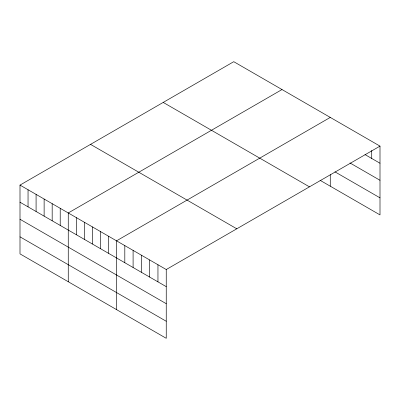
<?xml version="1.0" encoding="UTF-8"?>
<svg xmlns="http://www.w3.org/2000/svg" width="400" height="400" viewBox="0 0 400 400"><rect width="100%" height="100%" fill="white"/><g stroke="black" fill="none" stroke-linecap="round" stroke-linejoin="round"><path stroke-width="0.6" d="M380 146.12L166.245 269.53L166.245 338.31L20 253.88L20 185.1L233.755 61.69L380 146.12L380 214.9L320.09 180.31M282.015 89.55L68.26 212.96L68.26 281.74M330.275 117.415L116.52 240.825L116.52 309.605M364.98 154.56L380 163.235M349.96 162.94L380 180.285M334.94 171.835L380 197.85M163.215 102.415L309.46 186.845M90.54 144.375L236.785 228.805M20 185.1L166.245 269.53M20 202.21L166.245 286.645M20 219.265L166.245 303.695M20 236.83L166.245 321.26M371.715 150.505L371.715 158.45M330.275 174.625L330.275 186.195M157.955 264.745L157.955 281.86M149.67 259.965L149.67 277.075M141.38 255.18L141.38 272.29M133.095 250.395L133.095 267.505M124.81 245.61L124.81 262.725M108.475 236.18L108.475 253.295M100.435 231.535L100.435 248.65M92.39 226.895L92.39 244.005M84.345 222.25L84.345 239.365M76.305 217.605L76.305 234.72M60.215 208.32L60.215 225.43M52.175 203.675L52.175 220.79M44.13 199.03L44.13 216.145M36.085 194.385L36.085 211.5M28.045 189.745L28.045 206.855"/></g></svg>
